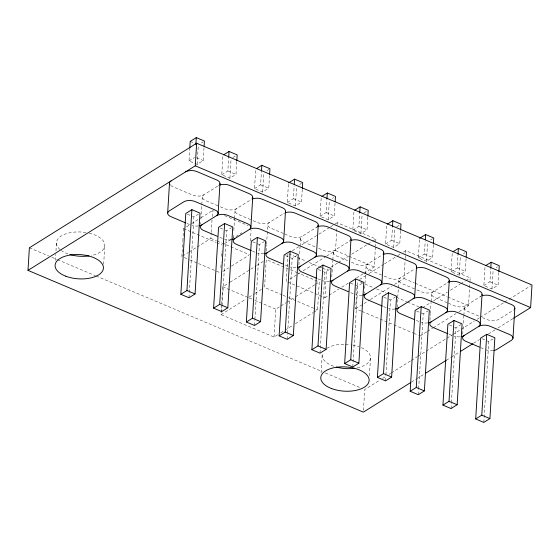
<?xml version="1.0" encoding="UTF-8"?>
<svg xmlns="http://www.w3.org/2000/svg" width="560" height="560" viewBox="0 0 560 560"><rect width="100%" height="100%" fill="white"/><g stroke="black" fill="none" stroke-linecap="round" stroke-linejoin="round"><path stroke-width="0.42" stroke-dasharray="2.8 2.1" d="M55.391 260.491L55.769 254.415M55.979 250.943L56.511 242.256M103.656 264.264L104.769 246.022M181.874 256.543L182.091 253.057M182.14 252.182L182.777 241.731M182.833 240.856L183.582 228.662L185.752 227.304M204.001 147.819L203.224 160.552L197.127 164.36L189.007 160.923L189.728 149.044M188.972 297.759L189.238 293.412M189.287 292.544L193.914 216.909L198.786 213.864M197.127 164.36L198.324 144.844M200.592 224.273L200.697 222.558M200.907 219.135L201.74 205.436M201.796 204.582L202.265 196.875M197.106 247.023L210.882 238.406L211.204 233.177M211.253 232.309L212.002 220.115M212.212 216.629L212.583 210.525L215.747 211.862M236.761 161.672L235.984 174.398L229.894 178.206L221.767 174.769L222.957 155.253M220.885 267.673L221.207 262.444M221.578 256.347L221.9 251.118M221.767 174.769L227.857 170.961L228.634 158.235M277.739 334.74L274.05 337.05L221.039 314.636L221.627 305.053M221.676 304.185L222.747 286.755L229.383 282.611M221.732 311.605L222.054 306.39M222.103 305.522L226.674 230.755L231.553 227.71M229.894 178.206L231.084 158.69M233.352 238.126L233.611 233.842M233.821 230.419L234.5 219.282M234.556 218.428L235.025 210.721M250.425 240.828L251.069 230.37M269.521 175.518L268.744 188.244L262.654 192.052L254.527 188.622L255.717 169.106M254.527 188.622L260.617 184.814L261.394 172.088M254.492 325.458L254.814 320.243M254.863 319.368L259.441 244.608L264.313 241.563M262.654 192.052L263.844 172.543M266.161 251.118L266.532 245.126M266.581 244.265L267.785 224.574M274.05 337.05L275.751 309.169L280.182 306.404M302.281 189.371L301.504 202.097L295.414 205.905L287.287 202.468L288.428 183.806M286.209 281.4L287.917 253.519M287.287 202.468L293.377 198.66L294.154 185.934M287.252 339.304L287.574 334.089M287.623 333.221L292.201 258.454L297.073 255.409M295.414 205.905L296.604 186.389M298.928 264.964L299.397 257.257M299.607 253.834L300.027 246.981M300.076 246.127L300.552 238.42M335.041 203.217L334.264 215.943L328.174 219.751L320.047 216.321L321.188 197.652M313.873 312.151L317.562 309.848L319.263 281.967L298.382 273.14M320.047 216.321L326.137 212.513L326.921 199.787M320.012 353.157L324.961 272.307L329.833 269.262M328.174 219.751L329.364 200.242M287.791 282.065L324.905 297.752L326.606 269.878L328.083 268.954M321.09 372.813L322.21 354.578M331.793 277.102L332.787 260.834M332.836 259.98L333.312 252.273M326.69 256.095L335.524 250.572L336.91 227.92M337.12 224.434L337.225 222.691L375.921 239.05L375.494 246.022M367.801 217.07L367.024 229.796L360.934 233.604L352.807 230.167L353.948 211.505M352.807 230.167L358.897 226.359L359.681 213.633M361.235 311.087L355.663 308.735L357.371 280.854M352.772 367.003L357.721 286.153L362.593 283.108M360.934 233.604L362.131 214.088M364.392 293.524L364.497 291.809M364.707 288.386L365.547 274.68M365.596 273.826L366.072 266.119M363.454 410.41L364.728 389.564L379.533 380.31M363.909 273.371L374.213 266.931L375.438 246.89M369.404 375.718L370.468 358.344M400.568 230.916L399.784 243.642L393.694 247.45L385.567 244.02L386.764 224.504M385.567 244.02L391.664 240.212L392.441 227.486M385.539 380.856L385.854 375.634M385.91 374.766L390.481 300.006L395.353 296.961M393.694 247.45L394.891 227.941M397.152 307.37L397.418 303.086M397.467 302.232L398.307 288.533M398.363 287.679L398.832 279.972M394.485 284.466L404.012 278.509L405.181 259.343M405.237 258.475L405.503 254.114M405.552 253.246L405.713 250.635L470.204 277.893L470.043 280.511M433.328 244.769L432.544 257.495L426.454 261.303L418.327 257.866L419.475 239.204M418.327 257.866L424.424 254.058L425.201 241.332M418.299 394.702L418.614 389.487M418.67 388.619L423.241 313.852L428.113 310.807M426.454 261.303L427.651 241.787M429.968 320.362L430.332 314.37M430.388 313.516L431.067 302.379M431.123 301.525L431.592 293.818M466.088 258.615L465.311 271.341L459.214 275.149L451.094 271.719L452.235 253.05M451.094 271.719L457.184 267.911L457.961 255.185M451.059 408.555L451.374 403.333M451.43 402.465L456.001 327.705L460.873 324.66M459.214 275.149L460.411 255.64M462.728 334.215L463.204 326.508M463.407 323.078L463.827 316.232M463.883 315.378L464.352 307.671M458.976 311.724L468.496 305.774L469.994 281.379M498.848 272.468L498.071 285.194L491.974 289.002L483.854 285.565L484.995 266.903M483.854 285.565L489.944 281.757L490.721 269.031M483.819 422.401L488.761 341.551L493.633 338.506M491.974 289.002L493.171 269.486M201.369 142.94L203.196 141.792M189.007 160.923L194.418 157.535M232.911 157.549L235.956 155.645M170.681 185.458A8.071 4.046 3.5 0 0 172.711 186.676L192.577 195.069A8.071 4.046 3.5 0 0 203.861 194.775L218.365 185.71M266.889 170.639L268.716 169.491M186.48 226.849L190.834 224.126M191.555 223.678L200.256 218.232M200.984 217.784L212.583 210.525M220.374 206.822L225.337 208.922A8.071 4.046 3.5 0 0 236.621 208.621L251.125 199.556M182.602 256.088L188.398 252.462M189.126 252.007L196.378 247.471M299.649 184.485L301.476 183.344M224.448 243.656L230.972 239.582M231.7 239.127L241.85 232.778M253.134 220.668L258.097 222.768A8.071 4.046 3.5 0 0 269.381 222.474L283.885 213.409A8.071 4.046 3.5 0 1 284.347 213.15M332.416 198.338L333.634 197.575M222.747 271.537L228.543 267.911M231.448 266.098L248.85 255.22M284.655 233.996L290.857 236.621A8.071 4.046 3.5 0 0 302.141 236.32L316.645 227.255A8.071 4.046 3.5 0 1 317.107 226.996M230.118 282.149L250.026 269.703M250.768 269.241L255.927 266.014M256.669 265.552L264.782 260.484M292.334 250.761L298.956 246.617M301.896 244.776L318.094 234.654M318.829 234.192L329.868 227.29M330.603 226.835L334.285 224.532M335.02 224.07L337.225 222.691M363.958 212.947L367.003 211.043M221.039 314.636L246.113 298.963M249.06 297.122L254.226 293.895M254.961 293.433L263.074 288.358M318.654 248.367L323.617 250.467A8.071 4.046 3.5 0 0 334.901 250.173L349.405 241.108A8.071 4.046 3.5 0 1 349.867 240.849M289.891 279.097L297.248 274.498M297.983 274.036L300.195 272.657M303.135 270.816L325.955 256.55M331.023 267.113L337.652 262.976M338.387 262.514L348.691 256.074M351.631 254.233L367.087 244.573M367.822 244.111L372.239 241.353M372.974 240.891L375.921 239.05M396.718 226.793L399.763 224.889M280.917 305.942L286.076 302.715M286.818 302.253L294.931 297.185M295.666 296.723L314.839 284.732M315.574 284.277L319.263 281.967M351.414 262.22L356.384 264.32A8.071 4.046 3.5 0 0 367.668 264.019L382.165 254.954M324.905 297.752L338.891 289.016M341.831 287.175L348.453 283.031M356.552 277.97L363.174 273.833M359.569 279.482L368.354 273.987M369.089 273.525L383.74 264.369M384.475 263.914L396.921 256.13M397.656 255.668L400.589 253.834M403.515 252.007L405.713 250.635M280.686 332.899L284.375 330.596M285.11 330.134L292.488 325.521M295.435 323.68L313.131 312.613M430.696 239.883L432.523 238.742M384.174 276.066L389.144 278.166A8.071 4.046 3.5 0 0 400.428 277.872L414.932 268.807M355.663 308.735L369.579 300.034M370.314 299.572L391.559 286.293M463.456 253.736L465.283 252.588M416.934 289.919L421.904 292.019A8.071 4.046 3.5 0 0 433.188 291.718L447.692 282.653A8.071 4.046 3.5 0 1 448.147 282.394M422.59 307.657L430.647 302.624M433.58 300.79L447.496 292.089M450.429 290.255L459.949 284.305M460.684 283.85L465.08 281.099M465.808 280.644L470.204 277.893M496.216 267.582L497.434 266.819M448.455 303.24L454.664 305.865A8.071 4.046 3.5 0 0 465.948 305.571L480.452 296.506A8.071 4.046 3.5 0 1 480.914 296.24M420.154 335.993L426.748 331.877M427.476 331.415L432.607 328.209M433.342 327.754L456.05 313.558M382.494 378.462L386.19 376.145M389.151 374.297L390.635 373.373M391.37 372.911L410.62 360.878M411.355 360.416L417.277 356.713M418.019 356.251L425.418 351.624M426.16 351.162L446.145 338.667M446.887 338.205L452.067 334.971M452.802 334.509L474.271 321.09M477.232 319.235L479.451 317.849M480.193 317.387L503.874 302.582M504.616 302.12L508.312 299.803M509.054 299.341L530.523 285.922M411.453 382.074L415.898 379.295M416.64 378.833L424.039 374.206M446.243 360.325L450.681 357.553M451.423 357.091L459.564 351.995M473.627 343.21L479.549 339.507M488.432 333.956L495.089 329.791M498.05 327.936L512.855 318.682M190.197 141.407L194.628 143.283M196.574 157.738L203.224 160.552M227.857 170.961L235.984 174.398M260.617 184.814L268.744 188.244M293.377 198.66L301.504 202.097M326.137 212.513L334.264 215.943M358.897 226.359L367.024 229.796M391.664 240.212L399.784 243.642M424.424 254.058L432.544 257.495M457.184 267.911L465.311 271.341M489.944 281.757L498.071 285.194M404.012 278.509L414.358 282.884M415.156 283.22L446.999 296.688M447.797 297.024L468.496 305.774M335.524 250.572L374.213 266.931M217.889 205.772L205.478 200.522A8.071 4.046 3.5 0 1 203.861 194.775M250.649 219.618L238.238 214.375A8.071 4.046 3.5 0 1 236.621 208.621M283.409 233.471L270.998 228.221A8.071 4.046 3.5 0 1 269.381 222.474M314.93 246.792L303.758 242.074A8.071 4.046 3.5 0 1 302.141 236.32M347.69 260.645L336.518 255.92A8.071 4.046 3.5 0 1 334.901 250.173M381.696 275.016L369.278 269.773A8.071 4.046 3.5 0 1 367.668 264.019M414.456 288.869L402.038 283.619A8.071 4.046 3.5 0 1 400.428 277.872M447.216 302.715L434.798 297.472A8.071 4.046 3.5 0 1 433.188 291.718M478.737 316.043L467.565 311.318A8.071 4.046 3.5 0 1 465.948 305.571M482.461 317.618L487.424 319.718A8.071 4.046 3.5 0 0 498.708 319.417L513.212 310.352A8.071 4.046 3.5 0 0 513.618 310.072M224.434 215.537L248.122 225.554M360.556 282.198L373.296 287.588M376.481 288.932L386.029 292.971M396.382 297.346L406.735 301.721M407.526 302.057L418.677 306.768M288.708 253.855L296.604 257.187M297.388 257.523L306.075 261.198M309.239 262.535L318.71 266.539M319.501 266.875L321.874 267.876M322.658 268.205L326.606 269.878M187.271 214.095L191.702 215.971M192.437 216.286L193.914 216.909M220.031 227.948L224.462 229.824M225.197 230.132L226.674 230.755M252.791 241.794L259.441 244.608M285.551 255.647L289.982 257.523M290.724 257.831L292.201 258.454M318.311 269.493L322.742 271.369M323.484 271.684L324.961 272.307M350.336 283.031L355.502 285.215M356.244 285.53L357.721 286.153M383.831 297.192L388.262 299.068M389.004 299.383L390.481 300.006M416.591 311.045L423.241 313.852M449.351 324.891L453.789 326.767M454.524 327.082L456.001 327.705M482.118 338.744L486.549 340.613M487.284 340.928L488.761 341.551M187.019 223.468L189.504 224.518M219.779 237.314L223.503 238.889M252.539 251.167L256.263 252.742M285.299 265.013L289.03 266.588M318.066 278.866L320.544 279.916M350.826 292.712L353.304 293.762M383.586 306.565L387.31 308.14M416.346 320.411L420.07 321.986M449.106 334.264L452.83 335.839M480.627 347.585L484.351 349.16M297.577 272.804L266.252 259.56L264.551 287.441L282.219 294.91M210.882 238.406L216.412 240.744M217.196 241.08L249.578 254.765M183.582 228.662L215.957 242.347M216.748 242.683L222.271 245.021M362.033 311.423L393.085 324.548M393.883 324.891L412.986 332.969M413.784 333.305L418.565 335.321M283.024 295.246L287.84 297.283M288.645 297.626L315.147 308.826M315.952 309.169L317.562 309.848M184.24 257.544L188.979 259.546M189.77 259.882L197.666 263.214M198.457 263.55L220.57 272.895M222.747 286.755L248.444 297.626M249.249 297.962L254.065 299.999M254.87 300.342L275.751 309.169M29.379 247.8L48.685 255.962M51.898 257.32L56.721 259.357M57.526 259.7L95.326 275.674M96.131 276.017L322.105 371.546M325.325 372.904L360.71 387.863M361.417 347.641A24.213 12.145 3.5 0 1 356.86 367.892M333.634 366.226A24.213 12.145 3.5 0 1 322.49 353.36M326.991 348.285A24.213 12.145 3.5 0 1 344.568 344.253M345.401 344.267A24.213 12.145 3.5 0 1 350.336 344.652M352.702 345.023A24.213 12.145 3.5 0 1 359.044 346.696M89.257 233.17A24.213 12.145 3.5 0 1 104.797 244.72A24.213 12.145 3.5 0 1 91.161 255.57M67.935 253.904A24.213 12.145 3.5 0 1 61.369 250.607M60.032 249.557A24.213 12.145 3.5 0 1 61.054 236.11A24.213 12.145 3.5 0 1 86.219 232.561M219.135 185.115A8.071 4.046 3.5 0 1 218.708 185.472M198.331 225.953A8.071 4.046 3.5 0 1 191.996 225.484M218.827 185.451A8.071 4.046 3.5 0 1 219.352 185.206M231.091 239.806A8.071 4.046 3.5 0 1 224.756 239.337M284.291 213.122A8.071 4.046 3.5 0 1 283.885 213.409M263.851 253.652A8.071 4.046 3.5 0 1 257.523 253.183M317.058 226.975A8.071 4.046 3.5 0 1 316.645 227.255M295.82 267.589A8.071 4.046 3.5 0 1 290.283 267.036M349.818 240.821A8.071 4.046 3.5 0 1 349.405 241.108M329.371 281.351A8.071 4.046 3.5 0 1 322.385 280.672M362.138 295.204A8.071 4.046 3.5 0 1 355.803 294.735M394.898 309.05A8.071 4.046 3.5 0 1 388.563 308.581M448.098 282.373A8.071 4.046 3.5 0 1 447.692 282.653M427.658 322.903A8.071 4.046 3.5 0 1 421.323 322.434M480.858 296.219A8.071 4.046 3.5 0 1 480.452 296.506M459.627 336.833A8.071 4.046 3.5 0 1 454.083 336.28M493.178 350.602A8.071 4.046 3.5 0 1 486.192 349.916"/><path stroke-width="0.84" d="M410.718 382.536L363.349 412.146L28 270.382L29.379 247.8L196.651 143.234L532 284.998L530.621 307.58L513.597 318.22M167.671 212.996L169.505 183.022M180.845 294.322L185.787 213.472L191.884 209.664L200.004 213.101L195.062 293.951L188.972 297.759L180.845 294.322L186.935 290.514L191.884 209.664M189.784 148.197L190.197 141.407L196.287 137.599L204.414 141.036L204.106 146.125M195.874 144.389L196.287 137.599M28 270.382L195.272 165.816L196.651 143.234M218.127 213.577L219.961 183.61M213.605 308.168L218.554 227.325L224.644 223.517L232.771 226.947L227.822 307.797L221.732 311.605L213.605 308.168L219.695 304.36L224.644 223.517M228.69 157.388L229.047 151.445L237.174 154.882L236.81 160.825M250.887 227.43L252.721 197.463M246.365 322.021L251.314 241.171L257.404 237.363L265.531 240.8L260.582 321.65L254.492 325.458L246.365 322.021L252.455 318.213L257.404 237.363M261.45 171.234L261.814 165.298L269.934 168.735L269.577 174.671M283.647 241.276L285.481 211.309M279.125 335.867L284.074 255.024L290.164 251.216L298.291 254.646L293.342 335.496L287.252 339.304L279.125 335.867L285.222 332.059L290.164 251.216M294.259 184.24L294.574 179.144L302.701 182.581L302.337 188.524M316.407 255.129L318.241 225.155M311.892 349.72L316.834 268.87L322.924 265.062L331.051 268.499L326.109 349.349L320.012 353.157L311.892 349.72L317.982 345.912L322.924 265.062M326.97 198.933L327.334 192.997L335.461 196.434L335.146 201.523M349.167 268.975L351.001 239.008M344.652 363.566L349.594 282.723L355.684 278.915L363.811 282.345L358.869 363.195L352.772 367.003L344.652 363.566L350.742 359.758L355.684 278.915M359.73 212.786L360.094 206.843L368.221 210.28L367.857 216.223M381.927 282.828L383.761 252.854M377.412 377.419L382.354 296.569L388.444 292.761L396.571 296.198L391.629 377.048L385.539 380.856L377.412 377.419L383.502 373.611L388.444 292.761M392.49 226.632L392.854 220.696L400.981 224.133L400.617 230.069M414.687 296.674L416.521 266.707M410.172 391.265L415.114 310.422L421.204 306.614L429.331 310.044L424.389 390.894L418.299 394.702L410.172 391.265L416.262 387.457L421.204 306.614M425.306 239.638L425.614 234.542L433.741 237.979L433.377 243.922M447.454 310.527L449.281 280.553M442.932 405.118L447.874 324.268L453.971 320.46L462.091 323.897L457.149 404.747L451.059 408.555L442.932 405.118L449.022 401.31L453.971 320.46M458.01 254.331L458.374 248.395L466.501 251.832L466.193 256.921M480.214 324.373L482.048 294.406M475.692 418.964L480.634 338.121L486.731 334.313L494.858 337.743L489.909 418.593L483.819 422.401L475.692 418.964L481.782 415.156L486.731 334.313M490.77 268.184L491.134 262.241L499.261 265.678L498.897 271.621M512.974 338.226L514.808 308.252M223.636 154.833L229.047 151.445M256.396 168.679L261.814 165.298M199.087 225.827A8.071 4.046 3.5 0 0 202.027 224.742L216.531 215.677A8.071 4.046 3.5 0 1 227.815 215.383L247.674 223.776A8.071 4.046 3.5 0 1 249.291 229.53L234.787 238.595A8.071 4.046 3.5 0 1 231.847 239.68M288.477 182.952L294.574 179.144M321.916 196.378L327.334 192.997M264.607 253.526A8.071 4.046 3.5 0 0 267.547 252.441L282.051 243.376A8.071 4.046 3.5 0 1 293.335 243.082L313.201 251.475A8.071 4.046 3.5 0 1 314.811 257.229L300.307 266.294A8.071 4.046 3.5 0 1 297.367 267.379M354.676 210.231L360.094 206.843M387.443 224.077L392.854 220.696M330.127 281.225A8.071 4.046 3.5 0 0 333.074 280.14L347.571 271.075A8.071 4.046 3.5 0 1 358.855 270.781L378.721 279.174A8.071 4.046 3.5 0 1 380.338 284.928L365.834 293.993A8.071 4.046 3.5 0 1 362.894 295.078M419.524 238.35L425.614 234.542M452.963 251.776L458.374 248.395M395.654 308.924A8.071 4.046 3.5 0 0 398.594 307.839L413.098 298.774A8.071 4.046 3.5 0 1 424.382 298.48L444.241 306.873A8.071 4.046 3.5 0 1 445.858 312.627L431.354 321.692A8.071 4.046 3.5 0 1 428.414 322.777M485.723 265.629L491.134 262.241M461.174 336.623A8.071 4.046 3.5 0 0 464.114 335.538L478.618 326.473A8.071 4.046 3.5 0 1 489.902 326.179L509.761 334.572A8.071 4.046 3.5 0 1 511.378 340.326L496.874 349.391A8.071 4.046 3.5 0 1 493.934 350.476M425.516 373.282L446.243 360.325M460.306 351.533L472.885 343.672M195.272 165.816L530.621 307.58M185.78 222.943L170.884 216.643A8.071 4.046 3.5 0 1 169.267 210.896L183.771 201.831A8.071 4.046 3.5 0 1 195.055 201.53L214.914 209.93A8.071 4.046 3.5 0 1 216.531 215.677M217.301 236.264L203.644 230.496A8.071 4.046 3.5 0 1 202.027 224.742M251.3 250.642L236.404 244.342A8.071 4.046 3.5 0 1 234.787 238.595M282.821 263.963L269.164 258.195A8.071 4.046 3.5 0 1 267.547 252.441M316.82 278.341L301.924 272.041A8.071 4.046 3.5 0 1 300.307 266.294M348.341 291.662L334.684 285.894A8.071 4.046 3.5 0 1 333.074 280.14M382.34 306.04L367.444 299.74A8.071 4.046 3.5 0 1 365.834 293.993M413.861 319.361L400.204 313.593A8.071 4.046 3.5 0 1 398.594 307.839M447.867 333.739L432.971 327.439A8.071 4.046 3.5 0 1 431.354 321.692M479.381 347.06L465.731 341.285A8.071 4.046 3.5 0 1 464.114 335.538M186.935 290.514L195.062 293.951M219.695 304.36L227.822 307.797M252.455 318.213L260.582 321.65M285.222 332.059L293.342 335.496M317.982 345.912L326.109 349.349M350.742 359.758L358.869 363.195M383.502 373.611L391.629 377.048M416.262 387.457L424.389 390.894M449.022 401.31L457.149 404.747M481.782 415.156L489.909 418.593M354.592 368.27A24.213 12.145 3.5 0 1 336.294 367.066M88.893 255.948A24.213 12.145 3.5 0 1 69.895 254.541M169.974 184.688A8.071 4.046 3.5 0 1 171.101 180.922M185.605 171.857A8.071 4.046 3.5 0 1 196.889 171.563L216.748 179.963A8.071 4.046 3.5 0 1 219.821 184.128M252.203 198.618A8.071 4.046 3.5 0 0 249.508 193.809L229.649 185.409A8.071 4.046 3.5 0 0 219.94 184.982M249.291 229.53A8.071 4.046 3.5 0 1 260.575 229.229L280.441 237.629A8.071 4.046 3.5 0 1 282.051 243.376M285.383 211.715A8.071 4.046 3.5 0 0 282.268 207.662L262.409 199.262A8.071 4.046 3.5 0 0 252.112 199.052M317.73 226.317A8.071 4.046 3.5 0 0 315.035 221.508L295.169 213.108A8.071 4.046 3.5 0 0 285.467 212.681M314.811 257.229A8.071 4.046 3.5 0 1 326.095 256.928L345.961 265.328A8.071 4.046 3.5 0 1 347.571 271.075M350.91 239.414A8.071 4.046 3.5 0 0 347.795 235.361L327.929 226.961A8.071 4.046 3.5 0 0 317.632 226.751M383.25 254.016A8.071 4.046 3.5 0 0 380.555 249.207L360.689 240.807A8.071 4.046 3.5 0 0 350.987 240.38M380.338 284.928A8.071 4.046 3.5 0 1 391.615 284.627L411.481 293.027A8.071 4.046 3.5 0 1 413.098 298.774M416.43 267.113A8.071 4.046 3.5 0 0 413.315 263.053L393.449 254.66A8.071 4.046 3.5 0 0 383.152 254.45M448.77 281.715A8.071 4.046 3.5 0 0 446.075 276.906L426.209 268.506A8.071 4.046 3.5 0 0 416.507 268.079M445.858 312.627A8.071 4.046 3.5 0 1 457.142 312.326L477.001 320.726A8.071 4.046 3.5 0 1 478.618 326.473M481.95 294.812A8.071 4.046 3.5 0 0 478.835 290.752L458.976 282.359A8.071 4.046 3.5 0 0 448.679 282.149M514.29 309.414A8.071 4.046 3.5 0 0 511.595 304.605L491.736 296.205A8.071 4.046 3.5 0 0 482.027 295.778M65.849 276.227A24.213 12.145 3.5 0 0 103.39 268.604A24.213 12.145 3.5 0 0 68.537 255.332A24.213 12.145 3.5 0 0 65.849 276.227M331.548 388.549A24.213 12.145 3.5 0 0 369.082 380.926A24.213 12.145 3.5 0 0 334.236 367.654A24.213 12.145 3.5 0 0 331.548 388.549"/></g></svg>
